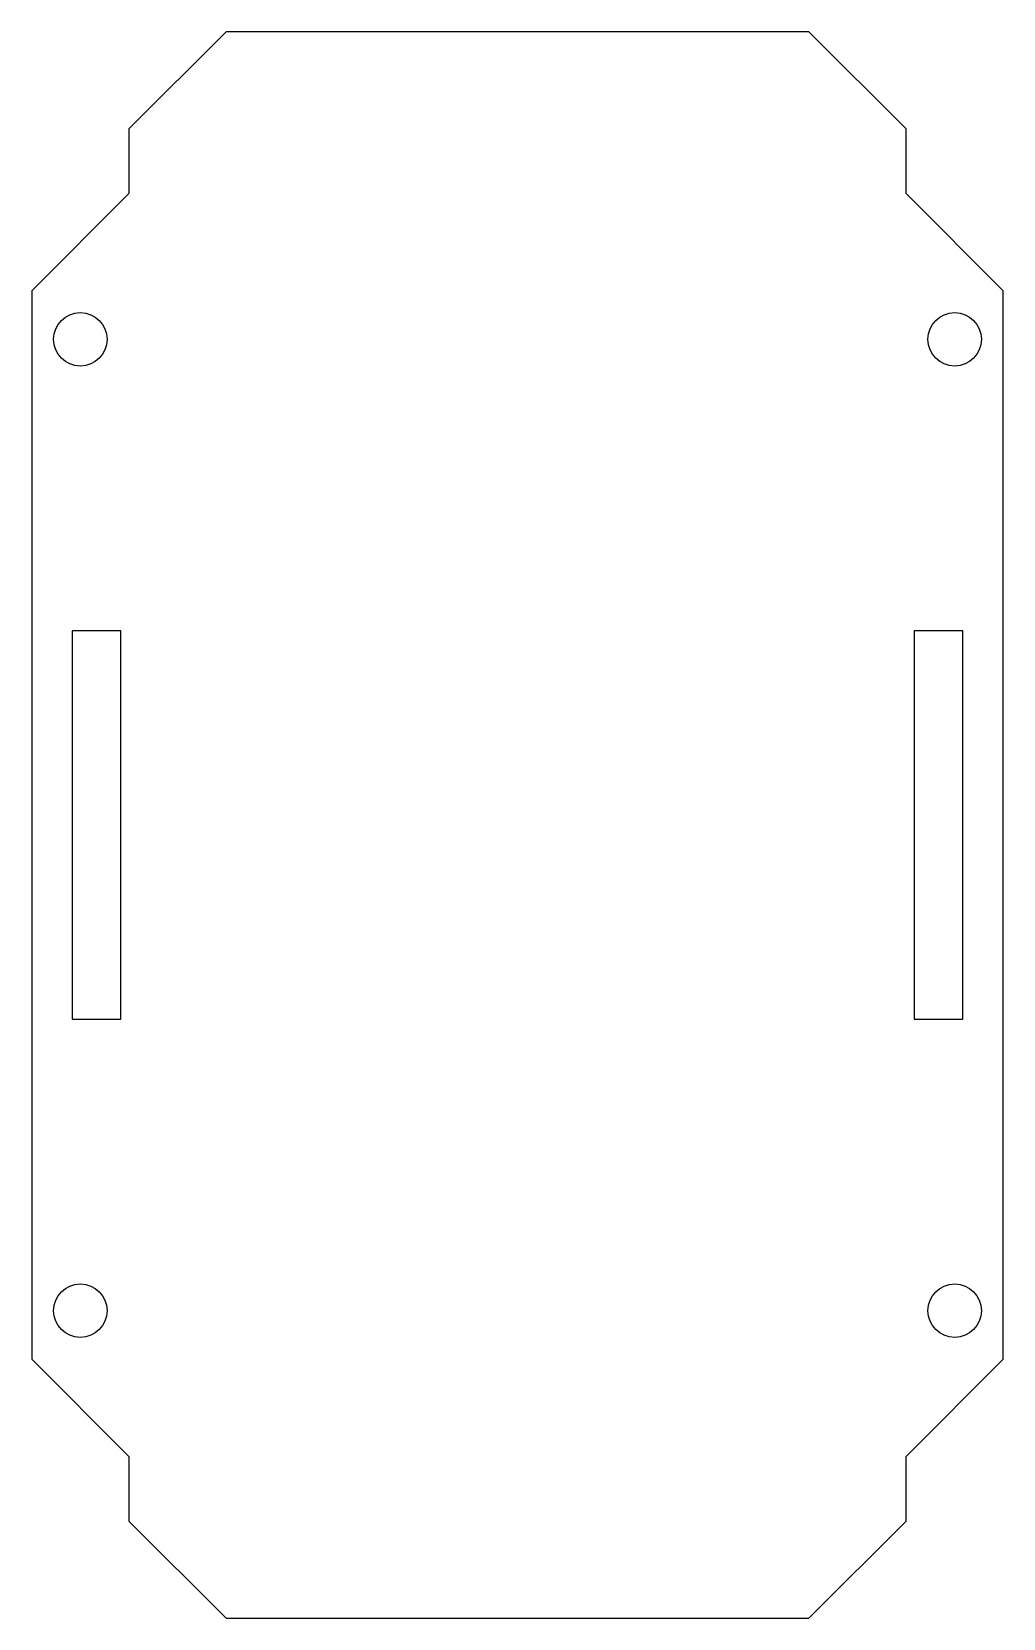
# Model space of a CAD drawing. Header units: millimetres. Extents: x -30 to 30, y -49 to 49.
import ezdxf

# ---------------------------------------------------------------- set-up
doc = ezdxf.new("R2010")
doc.units = ezdxf.units.MM

msp = doc.modelspace()

# ---------------------------------------------------------------- linework, layer by layer
at = {"color": 7, "linetype": 'Continuous', "lineweight": 25}
for p, q in [((-18, 49), (-24, 43)), ((18, 49), (-18, 49)), ((24, 43), (18, 49)), ((-24, 43), (-24, 39)), ((24, 39), (24, 43)), ((-24, 39), (-30, 33)), ((30, 33), (24, 39)), ((-30, 33), (-30, -33)), ((30, -33), (30, 33)), ((-27.5, 12), (-27.5, -12)), ((-24.5, 12), (-27.5, 12)), ((-24.5, -12), (-24.5, 12)), ((24.5, 12), (24.5, -12)), ((27.5, 12), (24.5, 12)), ((27.5, -12), (27.5, 12)), ((-27.5, -12), (-24.5, -12)), ((24.5, -12), (27.5, -12)), ((-30, -33), (-24, -39)), ((24, -39), (30, -33)), ((-24, -39), (-24, -43)), ((24, -43), (24, -39)), ((-24, -43), (-18, -49)), ((18, -49), (24, -43)), ((-18, -49), (18, -49))]:
    msp.add_line(p, q, dxfattribs=at)
for centre in [(-27, 30), (27, 30), (-27, -30), (27, -30)]:
    msp.add_circle(centre, 1.65, dxfattribs=at)

doc.saveas('drawing.dxf')
